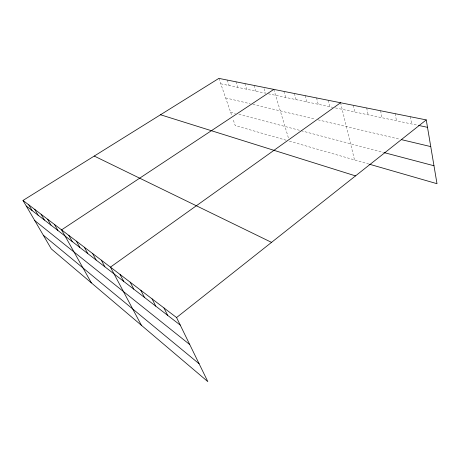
<?xml version="1.0" encoding="UTF-8"?>
<svg xmlns="http://www.w3.org/2000/svg" width="460" height="460" viewBox="0 0 460 460"><rect width="100%" height="100%" fill="white"/><g stroke="black" fill="none" stroke-linecap="round" stroke-linejoin="round"><path stroke-width="0.34" stroke-dasharray="2.3 1.72" d="M220.754 83.772L265.615 93.219L264.212 88.676M268.283 93.782L332.683 107.341M335.397 107.916L417.853 125.281M225.659 97.911L250.154 103.73M252.845 104.368L315.387 119.215M318.021 119.836L399.464 139.173M230.575 112.113L235.422 113.39M238.884 114.304L300.409 130.531M301.093 130.709L383.519 152.45M286.108 140.214L235.232 125.551L232.921 118.876M289.386 141.157L368.914 164.076M218.891 78.384L231.748 115.495M227.251 80.057L229.109 85.531M235.905 81.794L237.757 87.354M244.875 83.588L246.709 89.24M254.173 85.451L255.996 91.195M273.821 89.384L288.587 138.5M283.9 91.402L285.666 97.445M294.371 93.495L296.108 99.642M305.244 95.674L306.958 101.924M316.555 97.94L318.234 104.299M328.319 100.297L329.969 106.772M340.572 102.747L354.505 159.925M353.343 105.305L354.907 112.021M366.666 107.973L368.178 114.822M380.581 110.762L382.036 117.737M395.117 113.672L396.514 120.784M410.326 116.719L411.654 123.976"/><path stroke-width="0.69" d="M426.253 119.905L218.891 78.384L23 200.451L176.565 317.549L426.253 119.905L437 183.701L369.593 164.272M340.572 102.747L110.44 267.128L141.41 325.306M273.821 89.384L61.582 229.868L91.39 282.9M418.542 125.425L427.501 127.311M401.505 139.656L430.75 146.596M384.198 152.628L433.975 165.755M160.517 114.758L355.528 175.892M94.242 156.055L271.538 242.374M26.254 206.022L180.239 325.082M34.77 220.599L189.756 344.58M43.28 235.175L199.123 363.779M23 200.451L51.307 248.917L207.828 381.616L176.565 317.549M28.784 204.861L32.068 210.519M34.805 209.449L38.122 215.194M41.072 214.233L44.425 220.07M47.616 219.219L51.002 225.153M54.447 224.428L57.862 230.46M68.816 235.388L72.295 241.621M76.383 241.155L79.89 247.492M84.306 247.198L87.837 253.638M92.604 253.523L96.157 260.072M101.303 260.159L104.886 266.817M120.048 274.453L123.671 281.342M130.157 282.164L133.802 289.179M140.817 290.289L144.48 297.43M152.07 298.868L155.739 306.136M163.967 307.941L167.641 315.341"/></g></svg>
